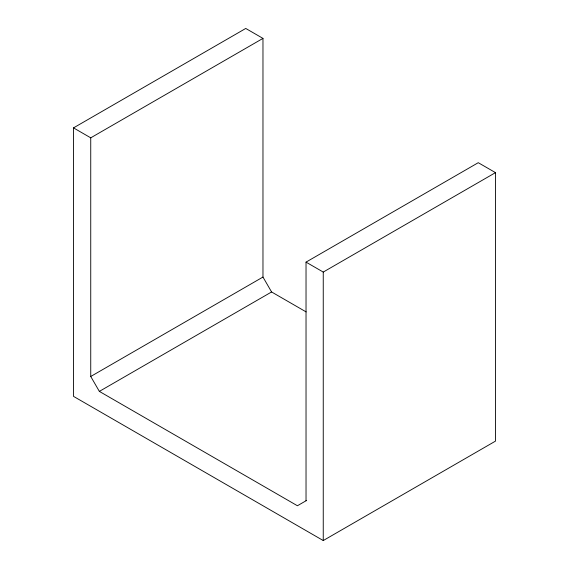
<?xml version="1.0" encoding="UTF-8"?>
<svg xmlns="http://www.w3.org/2000/svg" width="569" height="569" viewBox="0 0 569 569"><rect width="100%" height="100%" fill="white"/><g stroke="black" fill="none" stroke-linecap="round" stroke-linejoin="round"><path stroke-width="0.85" d="M306.03 500.777L306.03 262.124L478.259 162.691L495.485 172.635L495.485 441.117L323.249 540.55L73.515 396.365L73.515 127.883L245.751 28.45L262.97 38.393L262.97 277.046L271.584 291.961L306.129 311.904M73.515 127.883L90.741 137.833L262.97 38.393M306.641 500.421L297.416 505.749L99.355 391.394L90.741 376.479L262.97 277.046M99.355 391.394L271.584 291.961M306.03 262.124L323.249 272.067L495.485 172.635M323.249 272.067L323.249 540.55M90.741 137.833L90.741 376.479"/></g></svg>
